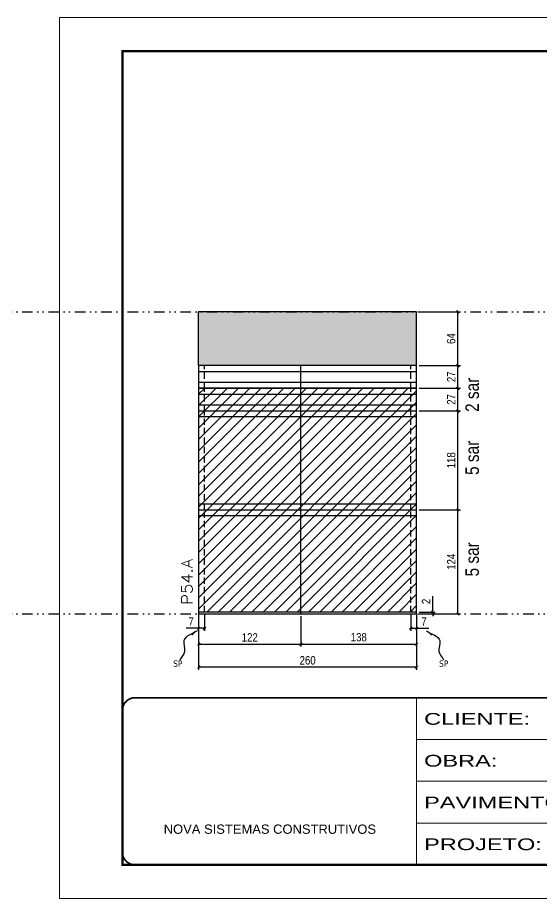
# Model space of a CAD drawing. Extents: x 13513 to 27878, y -21631 to 6985.
# Drawn here: x 17547 to 18172, y 3638 to 4688 of the extents above; entities that cross this region are included whole.
import ezdxf

# ---------------------------------------------------------------- set-up
doc = ezdxf.new("R2010")
doc.units = 0
for name, pattern in [('CONTINUO', [0]), ('DASHED', [0.75, 0.5, -0.25]), ('DIVIDE2', [0.625, 0.25, -0.125, 0, -0.125, 0, -0.125]), ('HIDDEN', [0.375, 0.25, -0.125])]:
    doc.linetypes.add(name, pattern=pattern)
for name, color, linetype in [('COTA', 241, 'Continuous'), ('NOMENCLATURA', 7, 'Continuous'), ('Nível', 160, 'Continuous'), ('Painéis', 200, 'Continuous'), ('SARR_2.2x7', 40, 'Continuous'), ('Sarrafo de Pressão', 42, 'HIDDEN'), ('texto', 7, 'Continuous')]:
    doc.layers.add(name, color=color, linetype=linetype)
for name, color, linetype, lineweight in [('Folhas', 255, 'Continuous', 9), ('Hachura', 251, 'Continuous', 9), ('SARRAFO DE PRESSAO', 251, 'DASHED', 9), ('Texto Seção', 7, 'Continuous', 15)]:
    doc.layers.add(name, color=color, linetype=linetype, lineweight=lineweight)
doc.styles.add('ARIAL', font='arial.ttf')
doc.styles.add('ARIAL_NARROW', font='ARIALN.TTF', dxfattribs={"height": 0.2})
doc.styles.add('COTA TECNICA', font='techl___.ttf', dxfattribs={"height": 10})
doc.styles.add('COTA TECNICA-50', font='techl___.ttf', dxfattribs={"height": 10})
doc.styles.add('REGUA-120', font='ROMANS.shx', dxfattribs={"height": 15})
doc.styles.get("Standard").update_dxf_attribs({"font": 'arial.ttf'})
doc.styles.add('Tecnologia', font='')
doc.styles.get('Tecnologia').set_extended_font_data('Forgotten Futurist')
doc.dimstyles.new('COTA PAINEL-50', dxfattribs={"dimtxt": 10, "dimasz": 3, "dimexe": 3, "dimexo": 3, "dimgap": 3, "dimtad": 1, "dimdec": 1, "dimzin": 12, "dimdsep": 46, "dimtxsty": 'COTA TECNICA-50', "dimblk1": 'OBLIQUE', "dimblk2": 'OBLIQUE', "dimsah": 1, "dimcen": 0.9, "dimclrd": 4, "dimclre": 4, "dimclrt": 240, "dimadec": 1, "dimazin": 3, "dimtfac": 1, "dimtdec": 1, "dimtmove": 0, "dimatfit": 3, "dimfxl": 1, "dimtolj": 1, "dimtzin": 12, "dimarcsym": 0})
doc.dimstyles.new('PAINEL', dxfattribs={"dimtxt": 10, "dimasz": 3, "dimexe": 3, "dimexo": 3, "dimgap": 3, "dimtad": 1, "dimdec": 1, "dimzin": 12, "dimdsep": 46, "dimtxsty": 'COTA TECNICA', "dimblk1": 'OBLIQUE', "dimblk2": 'OBLIQUE', "dimsah": 1, "dimcen": 0.9, "dimclrd": 4, "dimclre": 4, "dimclrt": 240, "dimadec": 1, "dimazin": 3, "dimtfac": 1, "dimtdec": 1, "dimtmove": 0, "dimatfit": 3, "dimfxl": 1, "dimtolj": 1, "dimtzin": 12, "dimarcsym": 0})
doc.dimstyles.get("Standard").update_dxf_attribs({"dimtxt": 0.18, "dimasz": 0.18, "dimexe": 0.18, "dimexo": 0.0625, "dimgap": 0.09, "dimtad": 0, "dimtih": 1, "dimtoh": 1, "dimdec": 4, "dimzin": 0, "dimdsep": 46, "dimtxsty": 'Standard', "dimcen": 0.09, "dimadec": 0, "dimazin": 0, "dimtfac": 1, "dimtdec": 4, "dimtofl": 0, "dimtmove": 0, "dimatfit": 3, "dimfxl": 1, "dimtolj": 1, "dimtzin": 0, "dimarcsym": 0})

# ---------------------------------------------------------------- blocks, each defined once
blk = doc.blocks.new('9999999999')
at = {"color": 30, "linetype": 'CONTINUO'}
for p, q in [((98564.6, 34230.2), (98564.6, 34429.4)), ((98564.6, 34379.6), (99584, 34379.6)), ((98564.6, 34329.8), (99488, 34329.8)), ((99584, 34329.8), (99488, 34329.8)), ((99488, 34329.8), (99488, 34230.2)), ((98564.6, 34280), (99488, 34280))]:
    blk.add_line(p, q, dxfattribs=at)
at = {"color": 30, "linetype": 'CONTINUO', "const_width": 2}
blk.add_lwpolyline([(99584, 34230.2), (99584, 34414.4, 0.414214), (99569, 34429.4), (98229, 34429.4, 0.414214), (98214, 34414.4), (98214, 34245.2, 0.414214), (98229, 34230.2), (99584, 34230.2)], format="xyb", dxfattribs=at)
at = {"layer": 'Folhas'}
blk.add_lwpolyline([(98139, 34190.2), (99624, 34190.2), (99624, 35240.2), (98139, 35240.2)], close=True, dxfattribs=at)
at = {"layer": 'Folhas', "color": 30, "const_width": 3}
blk.add_lwpolyline([(98214, 34230.2), (99584, 34230.2), (99584, 35200.2), (98214, 35200.2)], close=True, dxfattribs=at)
at = {"color": 7, "linetype": 'Continuous', "ltscale": 5, "style": 'ARIAL'}
for s, height, p in [('SKR', 15.48, (98837.7, 34393.1)), ('LEAF LOEFGREN', 15.483, (98837.7, 34343.3)), ('2° SUBSOLO INFERIOR', 15.483, (98837.7, 34293.5)), ('NOVA SISTEMAS CONSTRUTIVOS', 11.059, (98263.2, 34267.2)), ('PILARES', 15.48, (98837.7, 34243.7))]:
    blk.add_text(s, height=height, dxfattribs=at).set_placement(p)
at = {"layer": 'Folhas', "color": 7, "style": 'Tecnologia', "width": 1.5}
for s, p in [('CLIENTE:', (98573.7, 34397.2)), ('OBRA:', (98573.7, 34347.3)), ('PAVIMENTO:', (98573.7, 34297.5)), ('PROJETO:', (98573.7, 34247.7))]:
    blk.add_text(s, height=14, dxfattribs=at).set_placement(p)
blk = doc.blocks.new('_Oblique')
at = {"color": 0, "linetype": 'ByBlock', "lineweight": -2}
blk.add_line((-0.5, -0.5), (0.5, 0.5), dxfattribs=at)
blk = doc.blocks.new('*D1114')
at = {"layer": 'COTA', "color": 4, "lineweight": -2, "transparency": 16777216}
for p, q in [((17762.8, 3975.9), (17762.8, 3910.2)), ((18022.8, 3975.9), (18022.8, 3910.2)), ((18022.8, 3913.2), (17762.8, 3913.2))]:
    blk.add_line(p, q, dxfattribs=at)
at = {"layer": 'Defpoints', "color": 0, "transparency": 16777216}
for p in [(17762.8, 3978.9), (18022.8, 3978.9), (17762.8, 3913.2)]:
    blk.add_point(p, dxfattribs=at)
at = {"layer": 'COTA', "color": 4, "lineweight": -2, "transparency": 16777216, "xscale": 3, "yscale": 3, "zscale": 3, "rotation": 180}
blk.add_blockref('_Oblique', (17762.8, 3913.2), dxfattribs=at)
at = {"layer": 'COTA', "color": 4, "lineweight": -2, "transparency": 16777216, "xscale": 3, "yscale": 3, "zscale": 3}
blk.add_blockref('_Oblique', (18022.8, 3913.2), dxfattribs=at)
at = {"layer": 'COTA', "color": 240, "transparency": 16777216, "insert": (17892.8, 3921.3), "char_height": 10, "attachment_point": 5, "style": 'COTA TECNICA'}
blk.add_mtext('\\A1;260', dxfattribs=at)
blk = doc.blocks.new('*D1115')
at = {"layer": 'COTA', "color": 4, "lineweight": -2, "transparency": 16777216}
for p, q in [((18015.8, 3975.9), (18015.8, 3956.6)), ((18022.8, 3973.9), (18022.8, 3956.6)), ((18015.8, 3959.6), (18022.8, 3959.6)), ((18022.8, 3959.6), (18037.5, 3959.6))]:
    blk.add_line(p, q, dxfattribs=at)
at = {"layer": 'Defpoints', "color": 0, "transparency": 16777216}
for p in [(18015.8, 3978.9), (18022.8, 3976.9), (18022.8, 3959.6)]:
    blk.add_point(p, dxfattribs=at)
at = {"layer": 'COTA', "color": 4, "lineweight": -2, "transparency": 16777216, "xscale": 3, "yscale": 3, "zscale": 3, "rotation": 180}
blk.add_blockref('_Oblique', (18015.8, 3959.6), dxfattribs=at)
at = {"layer": 'COTA', "color": 4, "lineweight": -2, "transparency": 16777216, "xscale": 3, "yscale": 3, "zscale": 3}
blk.add_blockref('_Oblique', (18022.8, 3959.6), dxfattribs=at)
at = {"layer": 'COTA', "color": 240, "transparency": 16777216, "insert": (18031.6, 3967.7), "char_height": 10, "attachment_point": 5, "style": 'COTA TECNICA-50'}
blk.add_mtext('\\A1;7', dxfattribs=at)
blk = doc.blocks.new('*D1116')
at = {"layer": 'COTA', "color": 4, "lineweight": -2, "transparency": 16777216}
for p, q in [((17762.8, 3973.9), (17762.8, 3956.6)), ((17769.8, 3975.9), (17769.8, 3956.6)), ((17762.8, 3959.6), (17748, 3959.6)), ((17769.8, 3959.6), (17762.8, 3959.6))]:
    blk.add_line(p, q, dxfattribs=at)
at = {"layer": 'Defpoints', "color": 0, "transparency": 16777216}
for p in [(17762.8, 3976.9), (17769.8, 3978.9), (17762.8, 3959.6)]:
    blk.add_point(p, dxfattribs=at)
at = {"layer": 'COTA', "color": 4, "lineweight": -2, "transparency": 16777216, "xscale": 3, "yscale": 3, "zscale": 3, "rotation": 180}
blk.add_blockref('_Oblique', (17762.8, 3959.6), dxfattribs=at)
at = {"layer": 'COTA', "color": 4, "lineweight": -2, "transparency": 16777216, "xscale": 3, "yscale": 3, "zscale": 3}
blk.add_blockref('_Oblique', (17769.8, 3959.6), dxfattribs=at)
at = {"layer": 'COTA', "color": 240, "transparency": 16777216, "insert": (17753.9, 3967.7), "char_height": 10, "attachment_point": 5, "style": 'COTA TECNICA-50'}
blk.add_mtext('\\A1;7', dxfattribs=at)
blk = doc.blocks.new('*D1117')
at = {"layer": 'COTA', "color": 4, "lineweight": -2, "transparency": 16777216}
for p, q in [((18042, 3978.9), (18042, 3997.7)), ((18025.8, 3978.9), (18045, 3978.9)), ((18025.8, 3976.9), (18045, 3976.9)), ((18042, 3976.9), (18042, 3978.9)), ((18042, 3976.9), (18042, 3973.9))]:
    blk.add_line(p, q, dxfattribs=at)
at = {"layer": 'Defpoints', "color": 0, "transparency": 16777216}
for p in [(18022.8, 3978.9), (18022.8, 3976.9), (18042, 3976.9)]:
    blk.add_point(p, dxfattribs=at)
at = {"layer": 'COTA', "color": 4, "lineweight": -2, "transparency": 16777216, "xscale": 3, "yscale": 3, "zscale": 3}
for p, rotation in [((18042, 3978.9), 270), ((18042, 3976.9), 90)]:
    blk.add_blockref('_Oblique', p, dxfattribs=dict(at, rotation=rotation))
at = {"layer": 'COTA', "color": 240, "transparency": 16777216, "insert": (18034, 3991.6), "char_height": 10, "attachment_point": 5, "rotation": 90, "style": 'COTA TECNICA-50'}
blk.add_mtext('\\A1;2', dxfattribs=at)
blk = doc.blocks.new('*D1141')
at = {"layer": 'COTA', "color": 4, "lineweight": -2, "transparency": 16777216}
for p, q in [((18025.8, 4336.9), (18075.1, 4336.9)), ((18072.1, 4272.9), (18072.1, 4336.9)), ((18025.8, 4272.9), (18075.1, 4272.9))]:
    blk.add_line(p, q, dxfattribs=at)
at = {"layer": 'Defpoints', "color": 0, "transparency": 16777216}
for p in [(18022.8, 4336.9), (18072.1, 4336.9), (18022.8, 4272.9)]:
    blk.add_point(p, dxfattribs=at)
at = {"layer": 'COTA', "color": 4, "lineweight": -2, "transparency": 16777216, "xscale": 3, "yscale": 3, "zscale": 3}
for p, rotation in [((18072.1, 4336.9), 90), ((18072.1, 4272.9), 270)]:
    blk.add_blockref('_Oblique', p, dxfattribs=dict(at, rotation=rotation))
at = {"layer": 'COTA', "color": 240, "transparency": 16777216, "insert": (18064, 4304.9), "char_height": 10, "attachment_point": 5, "rotation": 90, "style": 'COTA TECNICA-50'}
blk.add_mtext('\\A1;64', dxfattribs=at)
blk = doc.blocks.new('*D1118')
at = {"layer": 'COTA', "color": 4, "lineweight": -2, "transparency": 16777216}
for p, q in [((18025.8, 4218.9), (18075.1, 4218.9)), ((18072.1, 4100.9), (18072.1, 4218.9)), ((18025.8, 4100.9), (18075.1, 4100.9))]:
    blk.add_line(p, q, dxfattribs=at)
at = {"layer": 'Defpoints', "color": 0, "transparency": 16777216}
for p in [(18022.8, 4218.9), (18072.1, 4218.9), (18022.8, 4100.9)]:
    blk.add_point(p, dxfattribs=at)
at = {"layer": 'COTA', "color": 4, "lineweight": -2, "transparency": 16777216, "xscale": 3, "yscale": 3, "zscale": 3}
for p, rotation in [((18072.1, 4218.9), 90), ((18072.1, 4100.9), 270)]:
    blk.add_blockref('_Oblique', p, dxfattribs=dict(at, rotation=rotation))
at = {"layer": 'COTA', "color": 240, "transparency": 16777216, "insert": (18064, 4159.9), "char_height": 10, "attachment_point": 5, "rotation": 90, "style": 'COTA TECNICA-50'}
blk.add_mtext('\\A1;118', dxfattribs=at)
blk = doc.blocks.new('*D1119')
at = {"layer": 'COTA', "color": 4, "lineweight": -2, "transparency": 16777216}
for p, q in [((18025.8, 4245.9), (18075.1, 4245.9)), ((18072.1, 4218.9), (18072.1, 4245.9)), ((18025.8, 4218.9), (18075.1, 4218.9))]:
    blk.add_line(p, q, dxfattribs=at)
at = {"layer": 'Defpoints', "color": 0, "transparency": 16777216}
for p in [(18022.8, 4245.9), (18072.1, 4245.9), (18022.8, 4218.9)]:
    blk.add_point(p, dxfattribs=at)
at = {"layer": 'COTA', "color": 4, "lineweight": -2, "transparency": 16777216, "xscale": 3, "yscale": 3, "zscale": 3}
for p, rotation in [((18072.1, 4245.9), 90), ((18072.1, 4218.9), 270)]:
    blk.add_blockref('_Oblique', p, dxfattribs=dict(at, rotation=rotation))
at = {"layer": 'COTA', "color": 240, "transparency": 16777216, "insert": (18064.1, 4232.4), "char_height": 10, "attachment_point": 5, "rotation": 90, "style": 'COTA TECNICA-50'}
blk.add_mtext('\\A1;27', dxfattribs=at)
blk = doc.blocks.new('*D1142')
at = {"layer": 'COTA', "color": 4, "linetype": 'ByBlock', "lineweight": -2, "transparency": 16777216}
for p, q in [((18025.8, 4100.9), (18075.1, 4100.9)), ((18072.1, 3976.9), (18072.1, 4100.9)), ((18025.8, 3976.9), (18075.1, 3976.9))]:
    blk.add_line(p, q, dxfattribs=at)
at = {"layer": 'Defpoints', "color": 0, "linetype": 'ByBlock', "transparency": 16777216}
for p in [(18022.8, 4100.9), (18072.1, 4100.9), (18022.8, 3976.9)]:
    blk.add_point(p, dxfattribs=at)
at = {"layer": 'COTA', "color": 4, "linetype": 'ByBlock', "lineweight": -2, "transparency": 16777216, "xscale": 3, "yscale": 3, "zscale": 3}
for p, rotation in [((18072.1, 4100.9), 90), ((18072.1, 3976.9), 270)]:
    blk.add_blockref('_Oblique', p, dxfattribs=dict(at, rotation=rotation))
at = {"layer": 'COTA', "color": 240, "linetype": 'ByBlock', "transparency": 16777216, "insert": (18064.1, 4038.9), "char_height": 10, "attachment_point": 5, "rotation": 90, "style": 'COTA TECNICA'}
blk.add_mtext('\\A1;124', dxfattribs=at)
blk = doc.blocks.new('*D1143')
at = {"layer": 'COTA', "color": 4, "linetype": 'ByBlock', "lineweight": -2, "transparency": 16777216}
for p, q in [((18025.8, 4100.9), (18075.1, 4100.9)), ((18072.1, 3976.9), (18072.1, 4100.9)), ((18025.8, 3976.9), (18075.1, 3976.9))]:
    blk.add_line(p, q, dxfattribs=at)
at = {"layer": 'Defpoints', "color": 0, "linetype": 'ByBlock', "transparency": 16777216}
for p in [(18022.8, 4100.9), (18072.1, 4100.9), (18022.8, 3976.9)]:
    blk.add_point(p, dxfattribs=at)
at = {"layer": 'COTA', "color": 4, "linetype": 'ByBlock', "lineweight": -2, "transparency": 16777216, "xscale": 3, "yscale": 3, "zscale": 3}
for p, rotation in [((18072.1, 4100.9), 90), ((18072.1, 3976.9), 270)]:
    blk.add_blockref('_Oblique', p, dxfattribs=dict(at, rotation=rotation))
at = {"layer": 'COTA', "color": 240, "linetype": 'ByBlock', "transparency": 16777216, "insert": (18064.1, 4038.9), "char_height": 10, "attachment_point": 5, "rotation": 90, "style": 'COTA TECNICA'}
blk.add_mtext('\\A1;124', dxfattribs=at)
blk = doc.blocks.new('*D1144')
at = {"layer": 'COTA', "color": 4, "lineweight": -2, "transparency": 16777216}
for p, q in [((17884.8, 3973.9), (17884.8, 3937.7)), ((18022.8, 3973.9), (18022.8, 3937.7)), ((17884.8, 3940.7), (18022.8, 3940.7))]:
    blk.add_line(p, q, dxfattribs=at)
at = {"layer": 'Defpoints', "color": 0, "transparency": 16777216}
for p in [(17884.8, 3976.9), (18022.8, 3976.9), (18022.8, 3940.7)]:
    blk.add_point(p, dxfattribs=at)
at = {"layer": 'COTA', "color": 4, "lineweight": -2, "transparency": 16777216, "xscale": 3, "yscale": 3, "zscale": 3, "rotation": 180}
blk.add_blockref('_Oblique', (17884.8, 3940.7), dxfattribs=at)
at = {"layer": 'COTA', "color": 4, "lineweight": -2, "transparency": 16777216, "xscale": 3, "yscale": 3, "zscale": 3}
blk.add_blockref('_Oblique', (18022.8, 3940.7), dxfattribs=at)
at = {"layer": 'COTA', "color": 240, "transparency": 16777216, "insert": (17953.8, 3948.9), "char_height": 10, "attachment_point": 5, "style": 'COTA TECNICA'}
blk.add_mtext('\\A1;138', dxfattribs=at)
blk = doc.blocks.new('*D1145')
at = {"layer": 'COTA', "color": 4, "lineweight": -2, "transparency": 16777216}
for p, q in [((17762.8, 3973.9), (17762.8, 3937.7)), ((17884.8, 3973.9), (17884.8, 3937.7)), ((17762.8, 3940.7), (17884.8, 3940.7))]:
    blk.add_line(p, q, dxfattribs=at)
at = {"layer": 'Defpoints', "color": 0, "transparency": 16777216}
for p in [(17762.8, 3976.9), (17884.8, 3976.9), (17884.8, 3940.7)]:
    blk.add_point(p, dxfattribs=at)
at = {"layer": 'COTA', "color": 4, "lineweight": -2, "transparency": 16777216, "xscale": 3, "yscale": 3, "zscale": 3, "rotation": 180}
blk.add_blockref('_Oblique', (17762.8, 3940.7), dxfattribs=at)
at = {"layer": 'COTA', "color": 4, "lineweight": -2, "transparency": 16777216, "xscale": 3, "yscale": 3, "zscale": 3}
blk.add_blockref('_Oblique', (17884.8, 3940.7), dxfattribs=at)
at = {"layer": 'COTA', "color": 240, "transparency": 16777216, "insert": (17823.8, 3948.7), "char_height": 10, "attachment_point": 5, "style": 'COTA TECNICA'}
blk.add_mtext('\\A1;122', dxfattribs=at)
blk = doc.blocks.new('*D1146')
at = {"layer": 'COTA', "color": 4, "lineweight": -2, "transparency": 16777216}
for p, q in [((18025.8, 4272.9), (18075.1, 4272.9)), ((18072.1, 4245.9), (18072.1, 4272.9)), ((18025.8, 4245.9), (18075.1, 4245.9))]:
    blk.add_line(p, q, dxfattribs=at)
at = {"layer": 'Defpoints', "color": 0, "transparency": 16777216}
for p in [(18022.8, 4272.9), (18072.1, 4272.9), (18022.8, 4245.9)]:
    blk.add_point(p, dxfattribs=at)
at = {"layer": 'COTA', "color": 4, "lineweight": -2, "transparency": 16777216, "xscale": 3, "yscale": 3, "zscale": 3}
for p, rotation in [((18072.1, 4272.9), 90), ((18072.1, 4245.9), 270)]:
    blk.add_blockref('_Oblique', p, dxfattribs=dict(at, rotation=rotation))
at = {"layer": 'COTA', "color": 240, "transparency": 16777216, "insert": (18064.1, 4259.4), "char_height": 10, "attachment_point": 5, "rotation": 90, "style": 'COTA TECNICA'}
blk.add_mtext('\\A1;27', dxfattribs=at)

msp = doc.modelspace()

# ---------------------------------------------------------------- hatches: boundary and pattern name
at = {"layer": 'COTA', "linetype": 'ByBlock'}
h = msp.add_hatch(dxfattribs=at)
h.set_pattern_fill('AR-CONC', color=256, scale=0.03)
h.set_pattern_definition([(50, (12320.6804, -6693.5824), (5.46554, -0.4781726), [0.5715, -6.2865]), (355, (12320.6804, -6693.5824), (-1.0573026, 5.7317054), [0.4572, -5.0292175]), (100.451445, (12321.136, -6693.622), (4.4082374, 5.2535326), [0.4857003, -5.3427073]), (46.1842, (12320.6804, -6692.0584), (8.1323712, -1.26127), [0.85725, -9.42975]), (96.63556, (12321.358, -6692.1635), (7.122124, 7.4227837), [0.7285507, -8.014068]), (351.18415, (12320.68, -6692.058), (7.122124, 7.422784), [0.685799, -7.543792]), (21, (12321.4424, -6692.4394), (4.5484317, -3.067956), [0.5715, -6.2865]), (326, (12321.4424, -6692.4394), (1.8540609, 5.525639), [0.4572, -5.0292]), (71.451445, (12321.8214, -6692.695), (6.4024926, 2.457683), [0.4857003, -5.3426981]), (37.5, (12320.6804, -6693.5824), (0.0926581, 2.53665117), [0, -4.96824, 0, -5.1054, 0, -5.04825]), (7.5, (12320.6804, -6693.5824), (2.0045899, 3.00541724), [0, -2.91084, 0, -4.85394, 0, -1.92405]), (327.5, (12318.9811, -6693.5824), (4.06771786, -0.17186232), [0, -1.905, 0, -5.9436, 0, -7.8867]), (317.5, (12318.219, -6693.5824), (4.4438754, 0.7627947), [0, -2.4765, 0, -3.94716, 0, -5.6007])])
h.paths.add_polyline_path([(18022.76, 4272.86), (18022.76, 4336.86), (17762.76, 4336.86), (17762.76, 4272.86)])
at = {"layer": 'Hachura', "linetype": 'ByBlock'}
h = msp.add_hatch(dxfattribs=at)
h.set_pattern_fill('ANSI31', color=256, scale=3)
h.paths.add_polyline_path([(17762.76, 4245.86), (17762.76, 4218.86), (17884.76, 4218.86), (17884.76, 4245.86)])
h.paths.add_polyline_path([(17884.76, 4245.86), (17884.76, 4218.86), (18022.76, 4218.86), (18022.76, 4245.86)])
h.paths.add_polyline_path([(17884.76, 4100.86), (18022.76, 4100.86), (18022.76, 4218.86), (17884.76, 4218.86)])
h.paths.add_polyline_path([(17884.76, 4218.86), (17762.76, 4218.86), (17762.76, 4100.86), (17884.76, 4100.86)])
h.paths.add_polyline_path([(17762.76, 4100.86), (17762.76, 3978.86), (17884.76, 3978.86), (17884.76, 4100.86)])
h.paths.add_polyline_path([(17884.76, 3978.86), (18022.76, 3978.86), (18022.76, 4100.86), (17884.76, 4100.86)])
h.paths.add_polyline_path([(18217.18, 4100.86), (18217.18, 3978.86), (18339.18, 3978.86), (18339.18, 4100.86)])
h.paths.add_polyline_path([(18339.18, 4218.86), (18217.18, 4218.86), (18217.18, 4100.86), (18339.18, 4100.86)])
h.paths.add_polyline_path([(18339.18, 4100.86), (18477.18, 4100.86), (18477.18, 4218.86), (18339.18, 4218.86)])
h.paths.add_polyline_path([(18339.18, 4100.86), (18339.18, 3978.86), (18477.18, 3978.86), (18477.18, 4100.86)])
h.paths.add_polyline_path([(18683.56, 4245.84), (18683.56, 4218.86), (18702.56, 4218.86), (18702.56, 4245.84)])
h.paths.add_polyline_path([(18702.56, 4218.86), (18683.56, 4218.86), (18683.56, 3978.86), (18702.56, 3978.86)])
h.paths.add_polyline_path([(18907.3, 4218.86), (18888.3, 4218.86), (18888.3, 3978.86), (18907.3, 3978.86)])
h.paths.add_polyline_path([(18888.3, 4218.86), (18907.3, 4218.86), (18907.3, 4245.84), (18888.3, 4245.84)])

# ---------------------------------------------------------------- linework, layer by layer
at = {"layer": 'COTA', "linetype": 'ByBlock'}
for p, q in [((18022.76, 4336.86), (17762.76, 4336.86)), ((17762.76, 4272.86), (17762.76, 4336.86)), ((18022.76, 4272.86), (18022.76, 4336.86))]:
    msp.add_line(p, q, dxfattribs=at)
at = {"layer": 'Nível', "color": 4, "linetype": 'DIVIDE2', "ltscale": 50}
for p, q in [((13526.77, 4336.86), (19081.97, 4336.86)), ((13526.77, 3976.86), (21531.15, 3976.86))]:
    msp.add_line(p, q, dxfattribs=at)
at = {"layer": 'Painéis'}
for p, q in [((17884.76, 3976.86), (17884.76, 4272.86)), ((18022.76, 4245.86), (17762.76, 4245.86)), ((17762.76, 4245.86), (17762.76, 3978.86)), ((18022.76, 3978.86), (18022.76, 4245.86)), ((17762.76, 4218.86), (18022.76, 4218.86)), ((17762.76, 4100.86), (18022.76, 4100.86))]:
    msp.add_line(p, q, dxfattribs=at)
for points in [[(17762.76, 4245.86), (18022.76, 4245.86), (18022.76, 4272.86), (17762.76, 4272.86)], [(18022.76, 3978.86), (17762.76, 3978.86), (17762.76, 3976.86), (18022.76, 3976.86)]]:
    msp.add_lwpolyline(points, close=True, dxfattribs=at)
at = {"layer": 'SARR_2.2x7'}
for p, q in [((17762.76, 4265.86), (18022.76, 4265.86)), ((17762.76, 4252.86), (18022.76, 4252.86)), ((17762.76, 4238.86), (18022.76, 4238.86)), ((17762.76, 4225.86), (18022.76, 4225.86)), ((17762.76, 4211.86), (18022.76, 4211.86)), ((17762.76, 4107.86), (18022.76, 4107.86)), ((17762.76, 4093.86), (18022.76, 4093.86))]:
    msp.add_line(p, q, dxfattribs=at)
at = {"layer": 'Sarrafo de Pressão', "ltscale": 30}
for p, q in [((17769.76, 4245.86), (17769.76, 4272.86)), ((18015.76, 4245.86), (18015.76, 4272.86)), ((17769.76, 4218.86), (17769.76, 4245.86)), ((18015.76, 4218.86), (18015.76, 4245.86)), ((17769.76, 4100.86), (17769.76, 4218.86)), ((18015.76, 4100.86), (18015.76, 4218.86)), ((17769.76, 3978.86), (17769.76, 4100.86)), ((18015.76, 3978.86), (18015.76, 4100.86))]:
    msp.add_line(p, q, dxfattribs=at)

# ---------------------------------------------------------------- block references
at = {"layer": 'SARRAFO DE PRESSAO', "color": 6, "linetype": 'ByBlock'}
msp.add_blockref('9999999999', (-80542.01, -30552.63), dxfattribs=at)

# ---------------------------------------------------------------- texts
at = {"layer": 'NOMENCLATURA', "style": 'ARIAL_NARROW'}
for s, p in [('2 sar', (18097.01, 4217.55)), ('5 sar', (18097.01, 4142.38)), ('5 sar', (18097.01, 4021.38))]:
    msp.add_text(s, height=16, rotation=90, dxfattribs=at).set_placement(p)
at = {"layer": 'texto', "color": 0, "char_height": 7.5, "attachment_point": 5}
for insert in [(17737.99, 3917.37), (18055.01, 3917.37)]:
    msp.add_mtext('{\\fTahoma|b0|i0|c0|p34;\\C4;SP}', dxfattribs=dict(at, insert=insert))
at = {"layer": 'Texto Seção', "style": 'REGUA-120', "width": 1.1}
msp.add_text('P54.A', height=13, rotation=90, dxfattribs=at).set_placement((17755.51, 3987.62))

# ---------------------------------------------------------------- dimensions: what is measured, and where the dimension line sits
at = {"layer": 'COTA'}
for base, p1, p2, angle, dimstyle, picture, middle in [((18072.13, 4336.86), (18022.76, 4272.86), (18022.76, 4336.86), 90, 'COTA PAINEL-50', '*D1141', (18064.03, 4304.86)), ((18072.13, 4272.86), (18022.76, 4245.86), (18022.76, 4272.86), 90, 'PAINEL', '*D1146', (18064.06, 4259.36)), ((18072.13, 4245.86), (18022.76, 4218.86), (18022.76, 4245.86), 90, 'COTA PAINEL-50', '*D1119', (18064.06, 4232.36)), ((18072.13, 4218.86), (18022.76, 4100.86), (18022.76, 4218.86), 90, 'COTA PAINEL-50', '*D1118', (18064.04, 4159.86)), ((17762.76, 3959.62), (17769.76, 3978.86), (17762.76, 3976.86), 180, 'COTA PAINEL-50', '*D1116', (17753.9, 3967.69))]:
    dim = msp.add_linear_dim(base=base, p1=p1, p2=p2, angle=angle, dimstyle=dimstyle, dxfattribs=at)
    dim.commit()
    dim.dimension.update_dxf_attribs({"geometry": picture, "text_midpoint": middle})
at = {"layer": 'COTA', "linetype": 'ByBlock'}
for picture in ['*D1142', '*D1143']:
    dim = msp.add_aligned_dim(p1=(18022.76, 3976.86), p2=(18022.76, 4100.86), distance=-49.37, dimstyle='PAINEL', dxfattribs=at)
    dim.commit()
    dim.dimension.update_dxf_attribs({"geometry": picture, "text_midpoint": (18064.06, 4038.86)})
at = {"layer": 'COTA'}
dim = msp.add_linear_dim(base=(18042.02, 3976.86), p1=(18022.76, 3978.86), p2=(18022.76, 3976.86), angle=90, dimstyle='COTA PAINEL-50', dxfattribs=at)
dim.commit()
dim.dimension.update_dxf_attribs({"geometry": '*D1117', "text_midpoint": (18042.02, 3991.61), "dimtype": 160})
dim = msp.add_linear_dim(base=(17762.76, 3913.24), p1=(18022.76, 3978.86), p2=(17762.76, 3978.86), angle=180, dimstyle='PAINEL', override={"dimarcsym": 2}, dxfattribs=at)
dim.commit()
dim.dimension.update_dxf_attribs({"geometry": '*D1114', "text_midpoint": (17892.76, 3921.35)})
for base, p1, p2, dimstyle, picture, middle in [((17884.76, 3940.68), (17762.76, 3976.86), (17884.76, 3976.86), 'PAINEL', '*D1145', (17823.76, 3948.74)), ((18022.76, 3959.62), (18015.76, 3978.86), (18022.76, 3976.86), 'COTA PAINEL-50', '*D1115', (18031.63, 3967.69))]:
    dim = msp.add_linear_dim(base=base, p1=p1, p2=p2, dimstyle=dimstyle, dxfattribs=at)
    dim.commit()
    dim.dimension.update_dxf_attribs({"geometry": picture, "text_midpoint": middle})
dim = msp.add_linear_dim(base=(18022.76, 3940.68), p1=(17884.76, 3976.86), p2=(18022.76, 3976.86), dimstyle='PAINEL', override={"dimtmove": 1}, dxfattribs=at)
dim.commit()
dim.dimension.update_dxf_attribs({"geometry": '*D1144', "text_midpoint": (17953.76, 3948.92)})

# ---------------------------------------------------------------- leaders
at = {"layer": 'COTA', "path_type": 1}
for points in [[(17760.93, 3956.68), (17745.15, 3944.84), (17746.07, 3931.84), (17740.52, 3922.06)], [(18034.59, 3956.68), (18050.38, 3944.84), (18049.45, 3931.84), (18055, 3922.06)]]:
    msp.add_leader(points, dimstyle='Standard', override={"dimasz": 8}, dxfattribs=at)

doc.saveas('drawing.dxf')
